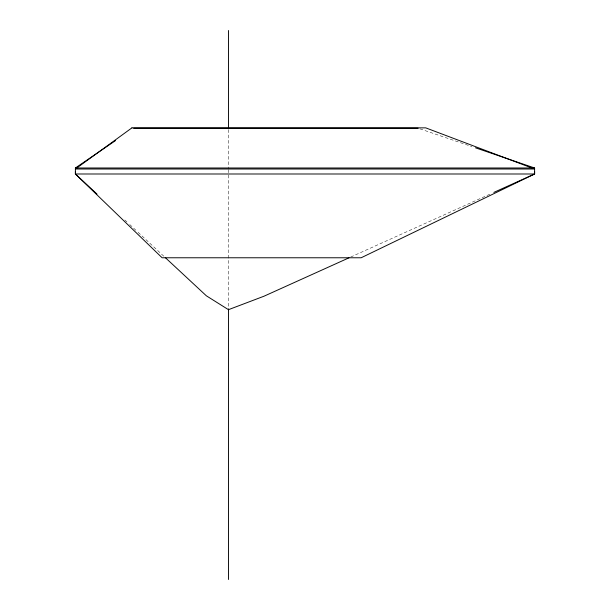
<?xml version="1.0" encoding="UTF-8"?>
<svg xmlns="http://www.w3.org/2000/svg" width="610" height="610" viewBox="0 0 610 610"><rect width="100%" height="100%" fill="white"/><g stroke="black" fill="none" stroke-linecap="round" stroke-linejoin="round"><path stroke-width="0.46" stroke-dasharray="3.05 2.29" d="M350.719 257.039L490.371 193.972M419.954 128.855L471.904 146.591M124.852 219.996L126.941 221.941M129.732 224.533L137.395 231.663M138.089 232.311L164.563 256.932M228.468 129.625L228.468 168.703M228.468 169.656L228.468 307.859"/><path stroke-width="0.91" d="M534.604 171.501L534.604 173.995L361.15 257.771L162.123 257.771L75.396 173.995L75.396 171.501M96.99 194.079L75.396 173.995L75.396 167.986L115.519 140.597M348.989 257.824L263.985 296.216L228.468 309.682L206.355 295.804L165.257 257.58M493.841 192.402L534.604 173.995L534.604 167.986L475.487 147.811M133.613 128.245L418.163 128.245M75.396 167.986L534.604 167.986M75.396 173.995L534.604 173.995M228.468 30.5L228.468 128.672M228.468 308.812L228.468 579.5M131.928 127.856L75.396 169.008L534.604 169.008L425.719 127.856L131.928 127.856"/></g></svg>
